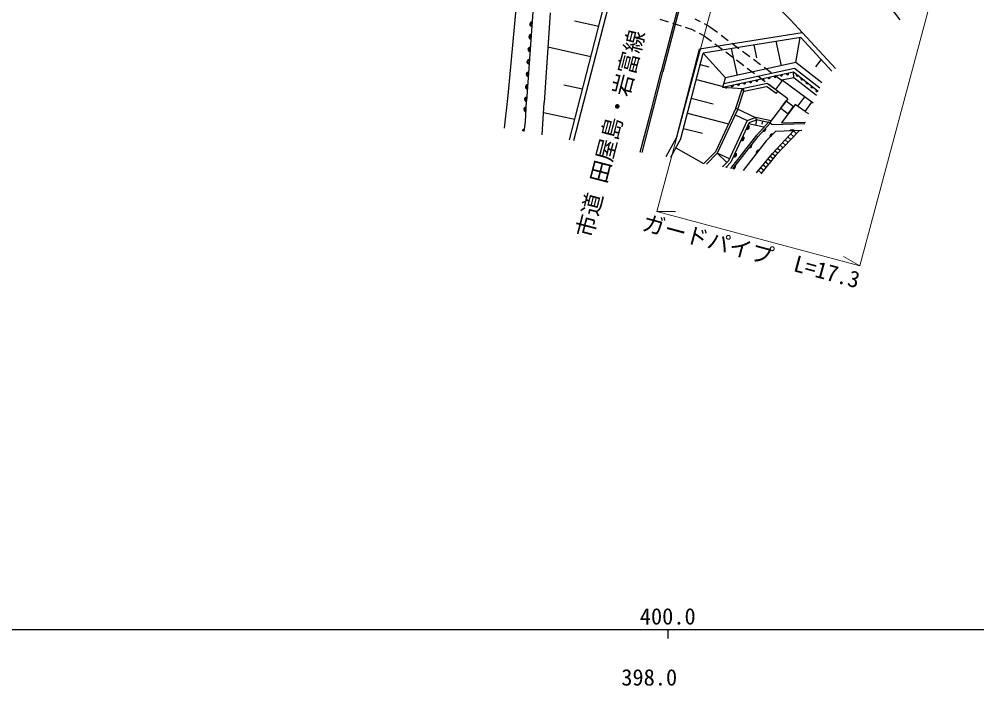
# Model space of a CAD drawing. Units: millimetres, scale not verified. Extents: x 40000 to 680000, y 20000 to 380000.
# Drawn here: x 388858 to 495685, y 198715 to 273060 of the extents above; entities that cross this region are included whole.
import ezdxf
from ezdxf.enums import TextEntityAlignment as Align

# ---------------------------------------------------------------- set-up
doc = ezdxf.new("R2010")
doc.units = ezdxf.units.MM
doc.header["$LTSCALE"] = 1000
for name, color, linetype, lineweight in [('M-BGD', 7, 'Continuous', 25), ('M-STR-HTXT', 7, 'Continuous', 13), ('M-TTL-BAND', 7, 'Continuous', 25)]:
    doc.layers.add(name, color=color, linetype=linetype, lineweight=lineweight)
doc.styles.add('ＭＳ ゴシック', font='')
doc.styles.get('ＭＳ ゴシック').set_extended_font_data('MS Gothic')

msp = doc.modelspace()

# ---------------------------------------------------------------- linework, layer by layer
at = {"layer": 'M-BGD'}
for p, q in [((450741, 259533), (457406, 285300)), ((450247, 259621), (455379, 279459)), ((487122, 272973), (483142, 278327)), ((462726, 275916), (460477, 267224)), ((462919, 275866), (460671, 267174)), ((443410, 264547), (444281, 274156)), ((446158, 273883), (445461, 263903)), ((448103, 273749), (447407, 263778)), ((453515, 272251), (450792, 272853)), ((460305, 273055), (461258, 272753)), ((461735, 272602), (462689, 272301)), ((464872, 272750), (464273, 273059)), ((465915, 272212), (465316, 272521)), ((479926, 267545), (474847, 273028)), ((463165, 272150), (463824, 271942)), ((464320, 271684), (463808, 271949)), ((476218, 271548), (464740, 269726)), ((465276, 271191), (464764, 271455)), ((465915, 272212), (466747, 271591)), ((476033, 271012), (465142, 269283)), ((465276, 271191), (466069, 270599)), ((466469, 270300), (467271, 269702)), ((467147, 271292), (467949, 270693)), ((468350, 270394), (469151, 269796)), ((473273, 270590), (473864, 267863)), ((475491, 268216), (475981, 271004)), ((479525, 267243), (476033, 271012)), ((452640, 268871), (447821, 269935)), ((462677, 259753), (465142, 269283)), ((463655, 265533), (464740, 269726)), ((467648, 266515), (465142, 269283)), ((467672, 269403), (468473, 268805)), ((468289, 269777), (468936, 266794)), ((469552, 269497), (470353, 268899)), ((470804, 270188), (471114, 268761)), ((445524, 268242), (445537, 268393)), ((475491, 268216), (467648, 266515)), ((468874, 268506), (469675, 267908)), ((470754, 268600), (471555, 268002)), ((478396, 265945), (475491, 268216)), ((478276, 268536), (477670, 267761)), ((459420, 263134), (460477, 267224)), ((459613, 263084), (460671, 267174)), ((464837, 267992), (465799, 267744)), ((475244, 267139), (467368, 265431)), ((475343, 267570), (467480, 265864)), ((470076, 267609), (470877, 267011)), ((471956, 267703), (472757, 267105)), ((477995, 264990), (475244, 267139)), ((475287, 266535), (475244, 267139)), ((478155, 265372), (475343, 267570)), ((464415, 266327), (467400, 265555)), ((467368, 265431), (467648, 266515)), ((471278, 266712), (472079, 266114)), ((473158, 266806), (473990, 266185)), ((473243, 265184), (474020, 266225)), ((475287, 266535), (473919, 266238)), ((477445, 263681), (474020, 266225)), ((477814, 264560), (475287, 266535)), ((451701, 265242), (449631, 265699)), ((462208, 259940), (463655, 265533)), ((469518, 265283), (467368, 265431)), ((468786, 263139), (469518, 265283)), ((469014, 263033), (469709, 265071)), ((472297, 265886), (469518, 265283)), ((469711, 265069), (469518, 265283)), ((469720, 265020), (469657, 265313)), ((469720, 265020), (472228, 265564)), ((473304, 264764), (472228, 265564)), ((474593, 264181), (472297, 265886)), ((472480, 265815), (473273, 265223)), ((473304, 264764), (473483, 265005)), ((442979, 260916), (443410, 264547)), ((445326, 261594), (445461, 263903)), ((463828, 264237), (466269, 263606)), ((474593, 264181), (472561, 261490)), ((473804, 263136), (474407, 263934)), ((474407, 263934), (475245, 263302)), ((475718, 263345), (476493, 264389)), ((447195, 260165), (447407, 263778)), ((458147, 258214), (459420, 263134)), ((458344, 258179), (459613, 263084)), ((468786, 263139), (466515, 258275)), ((469013, 263033), (466724, 258131)), ((468786, 263139), (471013, 262099)), ((473804, 263136), (474642, 262503)), ((475431, 263548), (473879, 261494)), ((475431, 263548), (473879, 261494)), ((474642, 262503), (475245, 263302)), ((476520, 262749), (475436, 263555)), ((476520, 262749), (477296, 263792)), ((450827, 261862), (447352, 262629)), ((463406, 262572), (467970, 261391)), ((470073, 261758), (467976, 257267)), ((468714, 262392), (470073, 261758)), ((470073, 261758), (471013, 262099)), ((470292, 261518), (471115, 261817)), ((471115, 261817), (470979, 261218)), ((472726, 261709), (471009, 262098)), ((471013, 262099), (471115, 261817)), ((472414, 261523), (471115, 261817)), ((474652, 262516), (474632, 262511)), ((476949, 262500), (476535, 262739)), ((445196, 260521), (445326, 261594)), ((462968, 260881), (465094, 260331)), ((470292, 261518), (468227, 257095)), ((471939, 261000), (470231, 261387)), ((471137, 260116), (472456, 261569)), ((471290, 259987), (472616, 261448)), ((471781, 261667), (471706, 261335)), ((472800, 261309), (472456, 261569)), ((472798, 261311), (476496, 261423)), ((473879, 261494), (476560, 261575)), ((473879, 261494), (476560, 261575)), ((462208, 259940), (460976, 257711)), ((462677, 259753), (461496, 257618)), ((468249, 256415), (471137, 260116)), ((468472, 256376), (471290, 259987)), ((473224, 260545), (472200, 259501)), ((472897, 258088), (475220, 260607)), ((476164, 260631), (473224, 260545)), ((475865, 260600), (473254, 257892)), ((474305, 259616), (474629, 259318)), ((474603, 259939), (474934, 259634)), ((474908, 260269), (475246, 259958)), ((475219, 260607), (475565, 260288)), ((462090, 258693), (465185, 256961)), ((472200, 259501), (469603, 256174)), ((473450, 258688), (473752, 258409)), ((473729, 258990), (474038, 258705)), ((474014, 259300), (474330, 259008)), ((465231, 256953), (466515, 258275)), ((465528, 256900), (466724, 258131)), ((467800, 257086), (466724, 258131)), ((468083, 257497), (466724, 258131)), ((471108, 255906), (472897, 258088)), ((473254, 257892), (471591, 255820)), ((472387, 257467), (472704, 257207)), ((472647, 257783), (472960, 257526)), ((472904, 258097), (473200, 257824)), ((473177, 258392), (473473, 258119)), ((467311, 256582), (467976, 257267)), ((467667, 256519), (468227, 257095)), ((471592, 256496), (471918, 256228)), ((471860, 256823), (472183, 256558)), ((472125, 257146), (472445, 256884)), ((471321, 256166), (471651, 255896))]:
    msp.add_line(p, q, dxfattribs=at)
for centre, radius, start, end in [((462021, 261121), 17500, 42.87149, 75.49713), ((446061, 272486), 250, 86.00544, 266.00544), ((446061, 272486), 125, 86.00544, 266.00544), ((445963, 271089), 250, 86.00544, 266.00544), ((445963, 271089), 125, 86.00544, 266.00544), ((445865, 269693), 250, 86.00544, 266.00544), ((445865, 269693), 125, 86.00544, 266.00544), ((445768, 268296), 250, 86.00544, 266.00544), ((445768, 268296), 125, 86.00544, 266.00544), ((445670, 266900), 250, 86.00544, 266.00544), ((445670, 266900), 125, 86.00544, 266.00544), ((470456, 266100), 125, 192.2402, 12.2402), ((470456, 266100), 62.5, 192.2402, 12.2402), ((471140, 266249), 125, 192.2402, 12.2402), ((471140, 266249), 62.5, 192.2402, 12.2402), ((471824, 266397), 125, 192.2402, 12.2402), ((471824, 266397), 62.5, 192.2402, 12.2402), ((472508, 266546), 125, 192.2402, 12.2402), ((472508, 266546), 62.5, 192.2402, 12.2402), ((473192, 266694), 125, 192.2402, 12.2402), ((473192, 266694), 62.5, 192.2402, 12.2402), ((473876, 266842), 125, 192.2402, 12.2402), ((473876, 266842), 62.5, 192.2402, 12.2402), ((474560, 266991), 125, 192.2402, 12.2402), ((474560, 266991), 62.5, 192.2402, 12.2402), ((475639, 266831), 125, 141.99264, 321.99264), ((475639, 266831), 62.5, 141.99264, 321.99264), ((476190, 266400), 125, 141.99264, 321.99264), ((476190, 266400), 62.5, 141.99264, 321.99264), ((476742, 265969), 125, 141.99264, 321.99264), ((476742, 265969), 62.5, 141.99264, 321.99264), ((445573, 265503), 250, 86.00544, 266.00544), ((445573, 265503), 125, 86.00544, 266.00544), ((467719, 265507), 125, 192.2402, 12.2402), ((467719, 265507), 62.5, 192.2402, 12.2402), ((468403, 265655), 125, 192.2402, 12.2402), ((468403, 265655), 62.5, 192.2402, 12.2402), ((469087, 265804), 125, 192.2402, 12.2402), ((469087, 265804), 62.5, 192.2402, 12.2402), ((469772, 265952), 125, 192.2402, 12.2402), ((469772, 265952), 62.5, 192.2402, 12.2402), ((477293, 265538), 125, 141.99264, 321.99264), ((477293, 265538), 62.5, 141.99264, 321.99264), ((477845, 265107), 125, 141.99264, 321.99264), ((477845, 265107), 62.5, 141.99264, 321.99264), ((445475, 264106), 250, 86.00544, 266.00544), ((445475, 264106), 125, 86.00544, 266.00544), ((445408, 262992), 250, 86.63734, 266.63734), ((445408, 262992), 125, 86.63734, 266.63734), ((445193, 260498), 250, 83.11385, 164.57832), ((470059, 261018), 250, 244.96948, 64.96948), ((470059, 261018), 125, 244.96948, 64.96948), ((471832, 260863), 312, 264.65387, 10.91694), ((471832, 260863), 212, 289.71357, 345.85674), ((475088, 260412), 312, 38.5557, 144.81624), ((445193, 260498), 125, 83.11385, 159.20746), ((469477, 259772), 250, 244.96948, 64.96948), ((469477, 259772), 125, 244.96948, 64.96948), ((472886, 259933), 312, 82.4177, 188.67541), ((472886, 259933), 212, 107.47201, 163.62065), ((475088, 260412), 212, 63.61726, 119.7554), ((470297, 259019), 312, 268.89922, 15.16436), ((470297, 259019), 212, 293.96379, 350.1015), ((468631, 257960), 250, 244.96948, 64.96948), ((468631, 257960), 125, 244.96948, 64.96948), ((471393, 258163), 312, 88.90062, 195.16252), ((471393, 258163), 212, 113.9566, 170.10759), ((467586, 256436), 125, 40.32605, 45.83018), ((467586, 256436), 250, 12.5703, 45.83018), ((468451, 256654), 212, 293.95817, 350.10447), ((468451, 256654), 312, 290.1587, 15.16281)]:
    msp.add_arc(centre, radius, start, end, dxfattribs=at)
at = {"layer": 'M-STR-HTXT'}
for p, q in [((469170, 285901), (459994, 251605)), ((493105, 284740), (482621, 245552)), ((459994, 251605), (462065, 251606)), ((459994, 251605), (482621, 245552)), ((482621, 245552), (480828, 246586))]:
    msp.add_line(p, q, dxfattribs=at)
at = {"layer": 'M-TTL-BAND'}
for p, q in [((40000, 205000), (579000, 205000)), ((461205, 205000), (461205, 204000))]:
    msp.add_line(p, q, dxfattribs=at)

# ---------------------------------------------------------------- texts
at = {"layer": 'M-BGD', "style": 'ＭＳ ゴシック'}
msp.add_text('市道 田屋島・岩富線', height=1833, rotation=75.497, dxfattribs=at).set_placement((454824, 260297), align=Align.MIDDLE_CENTER)
at = {"layer": 'M-STR-HTXT', "style": 'ＭＳ ゴシック'}
msp.add_text('ガードパイプ\u3000L=17.3', height=1833, rotation=344.838, dxfattribs=at).set_placement((470519, 247182), align=Align.MIDDLE_CENTER)
at = {"layer": 'M-TTL-BAND', "style": 'ＭＳ ゴシック'}
for s, p in [('400.0', (461205, 205000)), ('398.0', (459138, 198195))]:
    msp.add_text(s, height=1833, dxfattribs=at).set_placement(p, align=Align.BOTTOM_CENTER)

doc.saveas('drawing.dxf')
